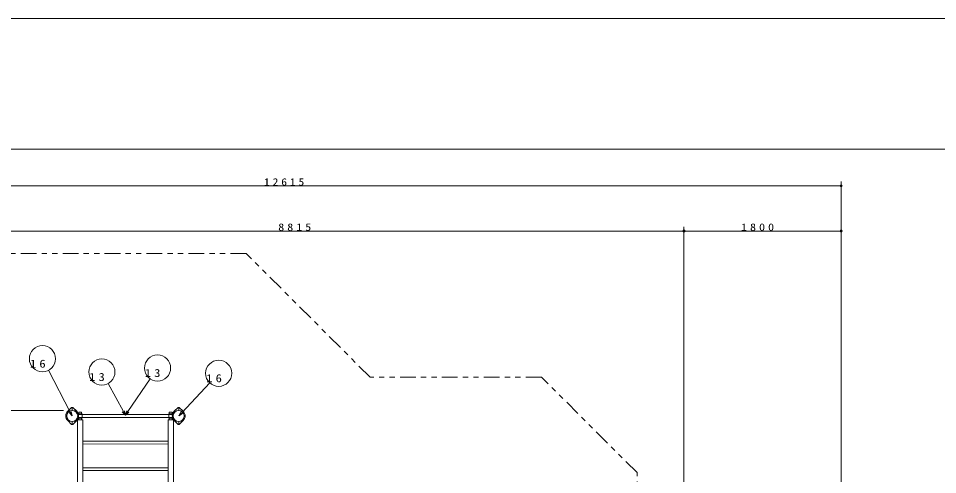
# Model space of a CAD drawing. Units: millimetres on the paper. Extents: x 0 to 420, y -594 to 297.
# Drawn here: x 101.4 to 276.8, y 209.8 to 297 of the extents above; entities that cross this region are included whole.
import ezdxf

# ---------------------------------------------------------------- set-up
doc = ezdxf.new("R2010")
doc.units = ezdxf.units.MM
doc.linetypes.add('USER3', pattern=[8, 3, -1, 1, -1, 1, -1])
for name, color, linetype, lineweight in [('0_2', 7, 'Continuous', 13), ('2D', 7, 'Continuous', 13), ('2D_DIMENSION', 7, 'Continuous', 13), ('2D_OUTLINE', 7, 'USER3', 13), ('AM_5', 7, 'Continuous', 13), ('FMT', 7, 'Continuous', 13)]:
    doc.layers.add(name, color=color, linetype=linetype, lineweight=lineweight)
doc.styles.add('ＭＳ ゴシック', font='')
doc.styles.get('ＭＳ ゴシック').set_extended_font_data('MS Gothic')

msp = doc.modelspace()

# ---------------------------------------------------------------- linework, layer by layer
at = {"layer": '0_2'}
for p, q in [((258.363, 264.999), (257.946, 264.999)), ((228.363, 256.367), (227.946, 256.367)), ((228.363, 256.367), (228.779, 256.367)), ((258.363, 256.367), (257.946, 256.367))]:
    msp.add_line(p, q, dxfattribs=at)
msp.add_lwpolyline([(0, 297), (420, 297), (420, 0), (0, 0)], close=True, dxfattribs=at)
for centre in [(258.363, 264.999), (228.363, 256.367), (228.363, 256.367), (258.363, 256.367)]:
    msp.add_circle(centre, 0.208, dxfattribs=at)
at = {"layer": '2D'}
for p, q in [((111.507, 222.649), (110.763, 221.939)), ((111.507, 222.649), (110.763, 221.939)), ((110.776, 221.942), (111.52, 222.653)), ((111.718, 222.649), (111.507, 222.649)), ((111.718, 222.649), (111.507, 222.649)), ((111.52, 222.653), (111.732, 222.653)), ((111.626, 222.653), (111.626, 222.11)), ((112.462, 221.939), (111.718, 222.649)), ((112.462, 221.939), (111.718, 222.649)), ((111.732, 222.653), (112.475, 221.942)), ((112.781, 221.475), (113.495, 221.475)), ((130.748, 221.332), (112.81, 221.332)), ((130.748, 221.332), (112.81, 221.332)), ((112.861, 221.789), (113.415, 221.789)), ((112.861, 221.475), (112.861, 221.789)), ((113.415, 221.475), (112.861, 221.475)), ((113.415, 221.789), (113.415, 221.475)), ((113.495, 221.475), (113.495, 220.629)), ((130.076, 221.472), (130.076, 220.625)), ((130.791, 221.472), (130.076, 221.472)), ((130.156, 221.786), (130.156, 221.472)), ((130.71, 221.786), (130.156, 221.786)), ((130.156, 221.472), (130.71, 221.472)), ((130.71, 221.472), (130.71, 221.786)), ((131.84, 222.649), (131.096, 221.939)), ((131.096, 221.939), (131.84, 222.649)), ((131.096, 221.939), (131.84, 222.649)), ((132.052, 222.649), (131.84, 222.649)), ((131.84, 222.649), (132.052, 222.649)), ((131.84, 222.649), (132.052, 222.649)), ((131.946, 222.649), (131.946, 222.107)), ((132.795, 221.939), (132.052, 222.649)), ((132.052, 222.649), (132.795, 221.939)), ((132.052, 222.649), (132.795, 221.939)), ((110.763, 220.159), (111.507, 219.448)), ((110.763, 220.159), (111.507, 219.448)), ((111.52, 219.451), (110.776, 220.162)), ((111.507, 219.448), (111.718, 219.448)), ((111.507, 219.448), (111.718, 219.448)), ((111.732, 219.451), (111.52, 219.451)), ((111.626, 219.451), (111.626, 219.994)), ((111.718, 219.448), (112.462, 220.159)), ((111.718, 219.448), (112.462, 220.159)), ((112.475, 220.162), (111.732, 219.451)), ((112.633, 181.149), (112.635, 220.311)), ((112.635, 220.311), (113.641, 220.311)), ((113.495, 220.629), (112.781, 220.629)), ((130.748, 220.765), (112.81, 220.765)), ((130.748, 220.765), (112.81, 220.765)), ((112.861, 220.629), (113.415, 220.629)), ((112.861, 220.314), (112.861, 220.629)), ((113.415, 220.314), (112.861, 220.314)), ((113.415, 220.629), (113.415, 220.314)), ((113.641, 220.311), (113.638, 181.149)), ((129.93, 220.308), (129.933, 181.146)), ((130.936, 220.308), (129.93, 220.308)), ((130.076, 220.625), (130.791, 220.625)), ((130.156, 220.625), (130.156, 220.311)), ((130.71, 220.625), (130.156, 220.625)), ((130.156, 220.311), (130.71, 220.311)), ((130.71, 220.311), (130.71, 220.625)), ((130.939, 181.146), (130.936, 220.308)), ((131.096, 220.159), (131.84, 219.448)), ((131.84, 219.448), (131.096, 220.159)), ((131.84, 219.448), (131.096, 220.159)), ((131.84, 219.448), (132.052, 219.448)), ((132.052, 219.448), (131.84, 219.448)), ((132.052, 219.448), (131.84, 219.448)), ((131.946, 219.448), (131.946, 219.99)), ((132.052, 219.448), (132.795, 220.159)), ((132.795, 220.159), (132.052, 219.448)), ((132.795, 220.159), (132.052, 219.448)), ((113.638, 216.253), (129.933, 216.25)), ((129.933, 215.696), (113.638, 215.699)), ((113.638, 211.173), (129.933, 211.17)), ((129.933, 210.616), (113.638, 210.619))]:
    msp.add_line(p, q, dxfattribs=at)
for centre in [(111.612, 221.049), (111.612, 221.049), (111.626, 221.052), (111.626, 221.049), (131.946, 221.049), (131.946, 221.049), (131.946, 221.049), (131.946, 221.049)]:
    msp.add_circle(centre, 1.058, dxfattribs=at)
for centre, start, end in [((111.612, 221.049), 133.66867, 226.33133), ((111.612, 221.049), 133.66867, 226.33133), ((111.626, 221.052), 133.66867, 226.33133), ((111.612, 221.049), 313.66867, 46.33133), ((111.612, 221.049), 313.66867, 46.33133), ((111.626, 221.052), 20.126, 46.33683), ((131.946, 221.049), 133.66867, 226.33133), ((131.946, 221.049), 133.66867, 226.33133), ((131.946, 221.049), 133.66317, 159.874), ((131.946, 221.049), 313.66867, 46.33133), ((131.946, 221.049), 313.66867, 46.33133), ((131.946, 221.049), 313.66867, 46.33133), ((111.626, 221.052), 313.66317, 339.874), ((131.946, 221.049), 200.126, 226.33683)]:
    msp.add_arc(centre, 1.23, start, end, dxfattribs=at)
at = {"layer": '2D_DIMENSION'}
for p, q in [((48.525, 264.999), (257.946, 264.999)), ((258.363, 142.467), (258.363, 265.833)), ((81.859, 256.367), (227.946, 256.367)), ((228.363, 124.648), (228.363, 257.2)), ((228.363, 124.648), (228.363, 257.2)), ((228.779, 256.367), (257.946, 256.367)), ((258.363, 142.467), (258.363, 257.2)), ((109.959, 222.107), (41.755, 222.107)), ((109.959, 222.107), (41.755, 222.107))]:
    msp.add_line(p, q, dxfattribs=at)
at = {"layer": '2D_OUTLINE'}
for p, q in [((144.81, 252.107), (98.761, 252.107)), ((168.453, 228.465), (144.81, 252.107)), ((201.179, 228.465), (168.453, 228.465)), ((219.419, 210.224), (201.179, 228.465)), ((219.419, 201.553), (219.419, 210.224))]:
    msp.add_line(p, q, dxfattribs=at)
at = {"layer": 'AM_5'}
for p, q in [((107.099, 229.769), (111.242, 221.788)), ((126.503, 228.14), (122.249, 221.881)), ((118.481, 227.254), (121.382, 221.924)), ((137.876, 227.383), (132.515, 221.657)), ((111.044, 221.685), (111.626, 221.049)), ((111.242, 221.788), (111.626, 221.049)), ((111.626, 221.049), (111.44, 221.891)), ((121.186, 221.817), (121.781, 221.192)), ((121.382, 221.924), (121.781, 221.192)), ((121.781, 221.192), (121.578, 222.031)), ((122.064, 222.007), (121.781, 221.192)), ((122.249, 221.881), (121.781, 221.192)), ((121.781, 221.192), (122.434, 221.756)), ((132.352, 221.81), (131.946, 221.049)), ((132.515, 221.657), (131.946, 221.049)), ((131.946, 221.049), (132.678, 221.504))]:
    msp.add_line(p, q, dxfattribs=at)
for centre in [(105.947, 231.988), (117.286, 229.45), (127.908, 230.208), (139.585, 229.208)]:
    msp.add_circle(centre, 2.5, dxfattribs=at)
at = {"layer": 'FMT'}
msp.add_line((28, 272), (403, 272), dxfattribs=at)

# ---------------------------------------------------------------- texts
at = {"layer": '2D_DIMENSION', "char_height": 1.405, "attachment_point": 7, "style": 'ＭＳ ゴシック'}
for s, insert in [('\\T1.5;\\W1.15;12615', (148.216, 265.027)), ('\\T1.5;\\W1.2;8815', (150.932, 256.394)), ('\\T1.5;\\W1.2;1800', (239.256, 256.394))]:
    msp.add_mtext(s, dxfattribs=dict(at, insert=insert))
at = {"layer": 'AM_5', "char_height": 1.527, "attachment_point": 7, "style": 'ＭＳ ゴシック'}
for s, insert in [('\\T1.5;\\W1.15;16', (103.566, 230.252)), ('\\T1.5;\\W1.15;13', (125.477, 228.472)), ('\\T1.5;\\W1.15;13', (114.855, 227.714)), ('\\T1.5;\\W1.15;16', (137.204, 227.472))]:
    msp.add_mtext(s, dxfattribs=dict(at, insert=insert))

doc.saveas('drawing.dxf')
